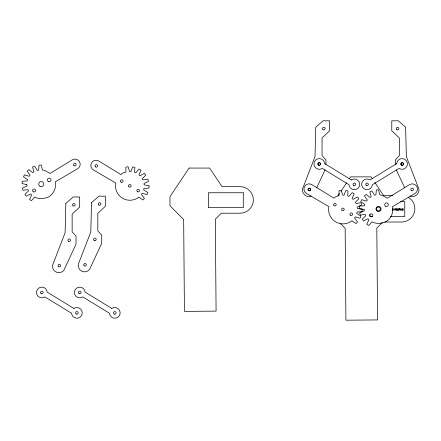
<?xml version="1.0" encoding="UTF-8"?>
<svg xmlns="http://www.w3.org/2000/svg" width="441" height="441" viewBox="0 0 441 441"><rect width="100%" height="100%" fill="white"/><g stroke="black" fill="none" stroke-linecap="round" stroke-linejoin="round"><path stroke-width="0.66" d="M316.66 187.877L325.056 169.857M337.96 195.765L339.493 193.472M341.025 191.185L346.764 182.602M349.443 178.594L350.589 176.874L371.118 176.874L372.248 178.566M382.358 222.473L376.812 228.052L377.573 319.929L345.92 320.194L345.154 228.311L340.43 223.57M311.252 195.997C305.922 198.516 300.084 191.813 303.314 186.879L315.017 156.577L315.75 127.295L323.049 120.806L329.587 120.806L329.587 130.872L322.046 137.956L322.046 155.623L325.921 159.807L325.921 164.581M392.297 209.183L392.771 209.536L392.297 209.888M392.903 195.479L383.554 195.479L374.883 182.513M400.66 201.565L404.766 201.565L404.766 216.448L390.379 216.448M370.512 216.448L372.568 216.448M384.833 222.01L401.586 222.01A13.263 13.263 0 0 0 408.223 197.259M392.231 210.5C393.46 210.842 393.868 208.758 392.639 208.576M410.124 195.997C415.455 198.516 421.293 191.813 418.062 186.879L406.359 156.577L405.626 127.295L398.328 120.806L391.784 120.806L391.784 130.872L399.331 137.956L399.331 155.623L395.456 159.807L395.456 164.581M396.321 169.857L404.711 187.877M369.828 214.42L369.828 216.448M308.612 188.313A1.295 1.295 0 0 1 310.431 188.886A1.295 1.295 0 0 1 309.698 190.65A1.295 1.295 0 0 1 308.005 189.768M308.005 189.095A1.295 1.295 0 0 1 308.342 188.516M317.994 164.675A1.295 1.295 0 0 1 319.003 162.74A1.295 1.295 0 0 1 320.331 164.471A1.295 1.295 0 0 1 318.198 164.945M397.997 209.497C398.256 211.895 398.499 209.409 399.221 209.343C399.667 208.29 397.396 208.356 397.997 209.497M399.397 208.703C398.785 211.989 402.92 209.359 400.626 208.681C400.406 211.046 400.384 208.317 399.397 208.703M65.847 203.488L65.108 232.771L53.405 263.073A6.367 6.367 0 0 0 55.268 271.562A6.367 6.367 0 0 0 63.862 270.283L76.017 244.187L76.017 236.001L72.137 231.817L72.137 214.15L79.683 207.066L79.683 197L73.14 197L65.847 203.488M91.535 202.662L90.802 231.949L79.099 262.246A6.367 6.367 0 0 0 80.962 270.735A6.367 6.367 0 0 0 89.556 269.462L101.711 243.36L101.711 235.174L97.83 230.99L97.83 213.323L105.377 206.239L105.377 196.173L98.834 196.173L91.535 202.662M149.075 185.859L148.92 188.136L143.953 188.505L143.617 189.845L147.873 192.546L146.936 194.63L142.134 193.241L141.467 194.448L144.416 198.4L142.812 200.021L138.876 197.11A14.415 14.415 0 0 1 115.564 184.233L115.856 183.065L93.36 169.884A5.182 5.182 0 0 1 91.579 162.779A5.182 5.182 0 0 1 98.685 160.993L120.917 174.586A7.646 7.646 0 0 1 125.883 172.15L125.883 167.1L128.144 166.781L129.544 171.582L130.933 171.56L132.675 166.885L134.902 167.371L134.555 172.31L135.845 172.839L139.119 169.046L141.037 170.281L138.981 174.79L139.979 175.755L144.4 173.319L145.773 175.149L142.239 178.688L142.956 179.884L147.867 179.167L148.512 181.356L144.042 183.412L144.157 184.812L149.075 185.859M362.182 209.464L362.028 211.741L357.061 212.11L356.73 213.45L360.986 216.151L360.043 218.234L355.248 216.845L354.575 218.052L357.53 222.005L355.926 223.626L351.962 220.759A14.415 14.415 0 0 1 328.672 207.838L328.964 206.669L306.473 193.489A5.182 5.182 0 0 1 304.687 186.383A5.182 5.182 0 0 1 311.798 184.597L334.024 198.191A7.646 7.646 0 0 1 338.991 195.754L338.991 190.705L341.251 190.385L342.657 195.187L344.046 195.165L345.783 190.49L348.015 190.975L347.662 195.914L348.958 196.443L352.227 192.651L354.151 193.886L352.094 198.395L353.087 199.36L357.513 196.923L358.886 198.753L355.352 202.292L356.069 203.488L360.975 202.772L361.626 204.96L357.155 207.016L357.265 208.417L362.182 209.464M26.846 184.658L27.017 186.047L22.414 188.07L23.026 190.269L27.965 189.624L28.566 190.87L24.944 194.376L26.289 196.223L30.705 193.891L31.625 194.988L29.514 199.409L31.416 200.672L34.712 197.055A14.415 14.415 0 0 0 45.715 197.882A11.163 11.163 0 0 0 49.717 196.278A14.415 14.415 0 0 0 55.456 183.059L55.164 181.89L77.66 168.71A5.182 5.182 0 0 0 79.441 161.604A5.182 5.182 0 0 0 72.335 159.818L50.109 173.412L45.048 170.617L42.347 169.945L41.322 165L39.045 165.143L38.643 170.132L37.276 170.391L34.624 166.163L32.54 167.095L33.885 171.858L32.728 172.635L28.753 169.592L27.122 171.185L30.054 175.187L29.271 176.334L24.448 174.845L23.472 176.913L27.651 179.663L27.193 180.981L22.243 181.273L22.05 183.55L26.846 184.658M364.117 209.458L364.294 210.848L359.691 212.871L360.303 215.07L365.242 214.425L365.843 215.671L362.221 219.177L363.56 221.024L367.981 218.692L368.897 219.789L366.791 224.21L368.693 225.472L371.989 221.856A14.415 14.415 0 0 0 382.986 222.683A11.163 11.163 0 0 0 386.989 221.079A14.415 14.415 0 0 0 392.733 207.86L392.44 206.691L414.931 193.511A5.182 5.182 0 0 0 416.717 186.405A5.182 5.182 0 0 0 409.606 184.619L387.38 198.213L382.319 195.418L379.618 194.746L378.599 189.801L376.316 189.944L375.919 194.933L374.552 195.192L371.901 190.964L369.817 191.896L371.162 196.658L369.999 197.441L366.03 194.393L364.398 195.986L367.325 199.988L366.548 201.135L361.719 199.646L360.749 201.713L364.928 204.464L364.47 205.782L359.514 206.074L359.327 208.35L364.117 209.458M395.935 209.337L396.36 210.385L397.699 210.236L397.468 209.817L396.564 209.762L397.727 209.591L397.501 208.802L396.321 208.698A0.937 0.937 0 0 0 395.985 209.144L395.935 209.337M401.492 209.348C403.074 213.565 404.562 206.068 401.492 209.348M394.629 209.012C394.579 211.526 395.963 209.784 395.461 208.483L394.629 209.012M396.553 209.227L397.087 209.321L396.553 209.227M402.776 209.536C402.049 210.809 402.038 208.268 402.776 209.536M189.101 168.065L169.967 196.686L169.967 205.743L183.665 219.502L184.432 311.385L216.084 311.12L215.324 219.243L221.332 213.201L240.097 213.201A13.263 13.263 0 0 0 253.366 199.938A13.263 13.263 0 0 0 240.097 186.67L222.066 186.67L209.629 168.065L189.101 168.065M396.74 163.589L370.01 179.928A5.342 5.342 0 0 0 362.144 182.183A5.342 5.342 0 0 0 365.732 189.542A5.342 5.342 0 0 0 372.353 184.729L399.077 168.39A5.342 5.342 0 0 0 406.944 166.136A5.342 5.342 0 0 0 403.361 158.777A5.342 5.342 0 0 0 396.74 163.589M243.278 192.756L208.339 192.756L208.339 207.639L243.278 207.639L243.278 192.756M351.367 179.928L324.637 163.589A5.342 5.342 0 0 0 318.016 158.777A5.342 5.342 0 0 0 314.427 166.136A5.342 5.342 0 0 0 322.294 168.39L349.024 184.729A5.342 5.342 0 0 0 355.644 189.542A5.342 5.342 0 0 0 359.233 182.183A5.342 5.342 0 0 0 351.367 179.928M111.821 308.446L85.091 292.107A5.342 5.342 0 0 0 78.47 287.295A5.342 5.342 0 0 0 74.887 294.654A5.342 5.342 0 0 0 82.754 296.909L109.478 313.248A5.342 5.342 0 0 0 116.099 318.055A5.342 5.342 0 0 0 119.687 310.701A5.342 5.342 0 0 0 111.821 308.446M73.906 308.446L47.176 292.107A5.342 5.342 0 0 0 40.555 287.295A5.342 5.342 0 0 0 36.967 294.654A5.342 5.342 0 0 0 44.833 296.909L71.563 313.248A5.342 5.342 0 0 0 78.184 318.055A5.342 5.342 0 0 0 81.767 310.701A5.342 5.342 0 0 0 73.906 308.446M40.93 293.392A1.295 1.295 0 0 0 43.097 292.813A1.295 1.295 0 0 0 41.515 291.231A1.295 1.295 0 0 0 40.93 293.392M76.243 313.998A1.295 1.295 0 0 0 78.184 312.873A1.295 1.295 0 0 0 76.243 311.754A1.295 1.295 0 0 0 76.243 313.998M58.438 266.54A1.295 1.295 0 0 0 60.599 265.962A1.295 1.295 0 0 0 59.017 264.374A1.295 1.295 0 0 0 58.438 266.54M68.294 241.139A1.295 1.295 0 0 0 70.461 240.554A1.295 1.295 0 0 0 68.873 238.972A1.295 1.295 0 0 0 68.294 241.139M72.98 205.704A1.295 1.295 0 0 0 75.146 205.12A1.295 1.295 0 0 0 73.564 203.538A1.295 1.295 0 0 0 72.98 205.704M95.416 166.797A1.295 1.295 0 0 0 97.582 166.218A1.295 1.295 0 0 0 95.995 164.631A1.295 1.295 0 0 0 95.416 166.797M120.867 182.012A1.295 1.295 0 0 0 123.033 181.433A1.295 1.295 0 0 0 121.451 179.851A1.295 1.295 0 0 0 120.867 182.012M137.234 191.532A1.295 1.295 0 0 0 139.4 190.953A1.295 1.295 0 0 0 137.812 189.365A1.295 1.295 0 0 0 137.234 191.532M128.893 186.719A1.295 1.295 0 0 0 131.054 186.141A1.295 1.295 0 0 0 129.472 184.553A1.295 1.295 0 0 0 128.893 186.719M79.121 293.601A1.295 1.295 0 0 0 81.061 292.477A1.295 1.295 0 0 0 79.121 291.358A1.295 1.295 0 0 0 79.121 293.601M114.164 313.998A1.295 1.295 0 0 0 116.104 312.873A1.295 1.295 0 0 0 114.164 311.754A1.295 1.295 0 0 0 114.164 313.998M84.126 265.714A1.295 1.295 0 0 0 86.293 265.135A1.295 1.295 0 0 0 84.711 263.553A1.295 1.295 0 0 0 84.126 265.714M94.253 240.516A1.295 1.295 0 0 0 96.199 239.397A1.295 1.295 0 0 0 94.253 238.272A1.295 1.295 0 0 0 94.253 240.516M98.674 204.878A1.295 1.295 0 0 0 100.84 204.299A1.295 1.295 0 0 0 99.258 202.711A1.295 1.295 0 0 0 98.674 204.878M48.328 181.494A1.814 1.814 0 0 0 51.046 179.922A1.814 1.814 0 0 0 48.328 178.357A1.814 1.814 0 0 0 48.328 181.494M33.251 191.769A1.499 1.499 0 0 0 35.578 190.6A1.499 1.499 0 0 0 33.406 189.172A1.499 1.499 0 0 0 33.251 191.769M39.982 186.317A2.552 2.552 0 0 0 43.824 184.123A2.552 2.552 0 0 0 40.004 181.89A2.552 2.552 0 0 0 39.982 186.317M73.928 165.546A1.295 1.295 0 0 0 76.095 164.967A1.295 1.295 0 0 0 74.507 163.379A1.295 1.295 0 0 0 73.928 165.546M411.47 190.551A1.295 1.295 0 0 0 413.415 189.432A1.295 1.295 0 0 0 411.47 188.313A1.295 1.295 0 0 0 411.47 190.551M401.343 164.945A1.295 1.295 0 0 0 403.509 164.361A1.295 1.295 0 0 0 401.927 162.779A1.295 1.295 0 0 0 401.343 164.945M396.657 129.511A1.295 1.295 0 0 0 398.824 128.926A1.295 1.295 0 0 0 397.236 127.344A1.295 1.295 0 0 0 396.657 129.511M401.42 165.083A1.295 1.295 0 0 0 403.361 163.964A1.295 1.295 0 0 0 401.42 162.839A1.295 1.295 0 0 0 401.42 165.083M366.377 185.479A1.295 1.295 0 0 0 368.318 184.355A1.295 1.295 0 0 0 366.377 183.236A1.295 1.295 0 0 0 366.377 185.479M308.529 190.402A1.295 1.295 0 0 0 310.696 189.823A1.295 1.295 0 0 0 309.108 188.235A1.295 1.295 0 0 0 308.529 190.402M333.98 205.616A1.295 1.295 0 0 0 336.147 205.037A1.295 1.295 0 0 0 334.559 203.455A1.295 1.295 0 0 0 333.98 205.616M350.612 215.34A1.295 1.295 0 0 0 352.552 214.221A1.295 1.295 0 0 0 350.612 213.102A1.295 1.295 0 0 0 350.612 215.34M342.001 210.324A1.295 1.295 0 0 0 344.167 209.745A1.295 1.295 0 0 0 342.58 208.158A1.295 1.295 0 0 0 342.001 210.324M385.605 206.294A1.814 1.814 0 0 0 388.323 204.723A1.814 1.814 0 0 0 385.605 203.158A1.814 1.814 0 0 0 385.605 206.294M370.528 216.57A1.499 1.499 0 0 0 372.854 215.401A1.499 1.499 0 0 0 370.677 213.973A1.499 1.499 0 0 0 370.528 216.57M377.259 211.118A2.552 2.552 0 0 0 381.101 208.924A2.552 2.552 0 0 0 377.281 206.691A2.552 2.552 0 0 0 377.259 211.118M318.396 164.879A1.295 1.295 0 0 0 320.557 164.295A1.295 1.295 0 0 0 318.975 162.712A1.295 1.295 0 0 0 318.396 164.879M353.704 185.479A1.295 1.295 0 0 0 355.644 184.355A1.295 1.295 0 0 0 353.704 183.236A1.295 1.295 0 0 0 353.704 185.479M322.889 129.511A1.295 1.295 0 0 0 325.056 128.926A1.295 1.295 0 0 0 323.468 127.344A1.295 1.295 0 0 0 322.889 129.511M376.994 210.379A1.94 1.94 0 0 0 380.241 209.508A1.94 1.94 0 0 0 377.865 207.132A1.94 1.94 0 0 0 376.994 210.379"/></g></svg>
